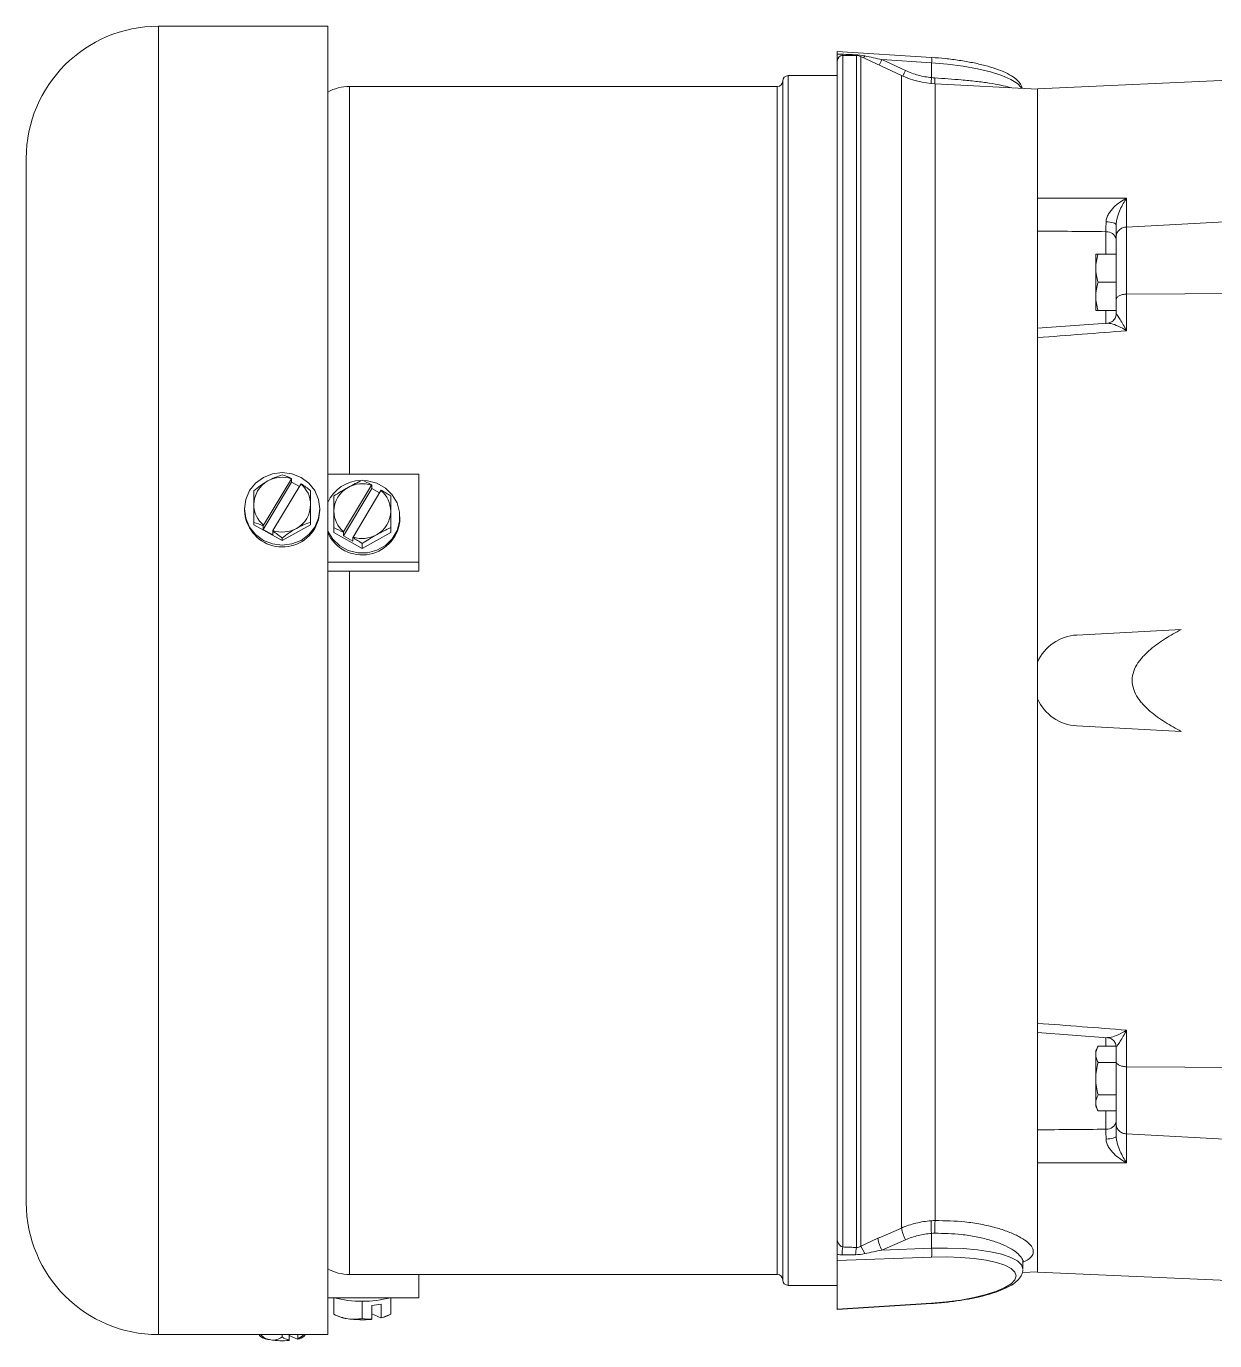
# Paper-space layout '_Bottom' of a CAD drawing. Header units: inches. Extents: x -11.6 to 6.2, y -3.6 to 5.7.
# Drawn here: x -11.62 to -5.09, y -3.63 to 3.6 of the extents above; entities that cross this region are included whole.
import ezdxf

# ---------------------------------------------------------------- set-up
doc = ezdxf.new("R2010")
doc.units = ezdxf.units.IN
doc.header["$MEASUREMENT"] = 0

psp = doc.layouts.new('_Bottom')

# ---------------------------------------------------------------- linework, layer by layer
at = {"color": 7, "linetype": 'Continuous', "lineweight": 15}
for p, q in [((-9.962, 3.5959), (-10.892, 3.5959)), ((-9.962, 3.5959), (-9.962, -3.5959)), ((-6.6438, 3.4246), (-7.162, 3.4578)), ((-7.162, 3.442), (-7.162, 3.4578)), ((-7.162, 3.405), (-7.162, -3.0801)), ((-7.0574, 3.435), (-7.132, 3.435)), ((-6.8095, 3.3256), (-7.032, 3.4294)), ((-6.9172, 3.4125), (-6.7873, 3.3525)), ((-6.6443, 3.395), (-6.9172, 3.4125)), ((-7.162, 3.325), (-7.432, 3.325)), ((-6.6443, 3.3135), (-6.6443, 3.395)), ((-7.492, 3.265), (-9.842, 3.265)), ((-7.462, 3.295), (-7.462, -3.295)), ((-6.062, 3.25), (-6.6244, 3.2795)), ((-4.91, 3.3039), (-6.062, 3.253)), ((-6.062, 3.253), (-6.062, 2.6516)), ((-11.6179, -2.87), (-11.6179, 2.87)), ((-6.062, 2.6333), (-6.062, 1.9048)), ((-5.5727, 2.6511), (-5.5727, 2.4926)), ((-4.75, 2.5364), (-5.5727, 2.4926)), ((-5.63, 2.016), (-5.63, 2.504)), ((-5.5731, 2.4926), (-5.5731, 2.1237)), ((-5.7425, 2.0342), (-5.7425, 2.3427)), ((-5.63, 2.3427), (-5.7287, 2.3427)), ((-5.63, 2.1885), (-5.7287, 2.1885)), ((-5.5727, 2.1237), (-4.75, 2.1283)), ((-5.5727, 2.1237), (-5.5727, 1.9223)), ((-5.63, 2.0342), (-5.7287, 2.0342)), ((-5.677, 1.9645), (-6.0622, 1.9358)), ((-6.062, 1.8844), (-6.062, -1.8844)), ((-10.16, 1.0907), (-10.316, 0.8297)), ((-10.1614, 1.1089), (-10.3145, 0.8528)), ((-10.16, 1.0907), (-10.16, 1.1104)), ((-10.1173, 1.0669), (-10.16, 1.0907)), ((-9.962, 1.1332), (-9.462, 1.1332)), ((-9.462, 0.6011), (-9.462, 1.1332)), ((-10.368, 1.0428), (-10.368, 0.8563)), ((-10.1095, 1.0799), (-10.2626, 0.8238)), ((-10.056, 0.8563), (-10.056, 1.0428)), ((-9.876, 0.7941), (-9.72, 1.0551)), ((-9.8745, 0.8172), (-9.7214, 1.0734)), ((-9.6695, 1.0444), (-9.8226, 0.7883)), ((-9.72, 1.0754), (-9.72, 1.0551)), ((-9.72, 1.0551), (-9.6773, 1.0313)), ((-10.419, 0.9433), (-10.419, 0.9353)), ((-10.005, 0.9353), (-10.005, 0.9433)), ((-9.565, 0.8917), (-9.565, 0.8998)), ((-10.368, 0.8563), (-10.212, 0.7693)), ((-10.3145, 0.8528), (-10.316, 0.8494)), ((-10.316, 0.8297), (-10.316, 0.8494)), ((-10.264, 0.8007), (-10.316, 0.8297)), ((-10.2626, 0.8238), (-10.264, 0.8204)), ((-10.264, 0.8204), (-10.264, 0.8007)), ((-10.212, 0.7693), (-10.056, 0.8563)), ((-9.928, 0.8128), (-9.928, 0.8402)), ((-9.928, 0.8128), (-9.772, 0.7258)), ((-9.876, 0.7941), (-9.876, 0.8144)), ((-9.772, 0.7258), (-9.616, 0.8128)), ((-9.616, 0.8128), (-9.616, 0.8402)), ((-10.212, 0.7818), (-10.212, 0.7693)), ((-9.824, 0.7651), (-9.876, 0.7941)), ((-9.824, 0.7854), (-9.824, 0.7651)), ((-9.772, 0.7258), (-9.772, 0.7532)), ((-9.962, 0.6503), (-9.462, 0.6503)), ((-9.462, 0.6011), (-9.962, 0.6011)), ((-5.8461, 0.2497), (-5.2724, 0.2797)), ((-5.2724, -0.2797), (-5.8461, -0.2497)), ((-6.0621, -1.9355), (-5.6772, -1.9647)), ((-6.062, -1.9048), (-6.062, -2.6333)), ((-5.5727, -1.9223), (-5.5727, -2.1237)), ((-5.7287, -2.0104), (-5.7425, -2.0342)), ((-5.63, -2.0104), (-5.7287, -2.0104)), ((-5.63, -2.504), (-5.63, -2.016)), ((-5.7425, -2.3427), (-5.7425, -2.0342)), ((-5.63, -2.0994), (-5.7287, -2.0994)), ((-5.5731, -2.1237), (-5.5731, -2.4926)), ((-4.75, -2.1283), (-5.5727, -2.1237)), ((-5.63, -2.2776), (-5.7287, -2.2776)), ((-5.7425, -2.3427), (-5.7287, -2.3666)), ((-5.63, -2.3666), (-5.7287, -2.3666)), ((-5.5727, -2.4926), (-4.75, -2.5364)), ((-5.5727, -2.4926), (-5.5727, -2.6511)), ((-6.062, -2.6516), (-6.062, -3.253)), ((-6.7873, -3.0746), (-6.9172, -3.1311)), ((-6.6443, -3.0395), (-6.6443, -3.121)), ((-7.162, -3.1555), (-7.162, -3.4578)), ((-6.6443, -3.1699), (-7.162, -3.1891)), ((-7.0108, -3.1507), (-7.032, -3.1101)), ((-6.9172, -3.1311), (-6.6443, -3.121)), ((-6.1451, -3.2544), (-6.062, -3.25)), ((-6.142, -3.2345), (-6.142, -3.1982)), ((-9.842, -3.265), (-7.492, -3.265)), ((-9.462, -3.3927), (-9.462, -3.265)), ((-6.062, -3.253), (-4.91, -3.3039)), ((-9.962, -3.3927), (-9.462, -3.3927)), ((-9.928, -3.3932), (-9.928, -3.4837)), ((-9.616, -3.3932), (-9.616, -3.4837)), ((-7.432, -3.325), (-7.162, -3.325)), ((-9.772, -3.4115), (-9.772, -3.507)), ((-9.72, -3.4354), (-9.668, -3.4277)), ((-9.72, -3.5111), (-9.72, -3.4354)), ((-9.668, -3.4277), (-9.668, -3.5034)), ((-7.162, -3.4565), (-6.6443, -3.4232)), ((-7.162, -3.4578), (-6.6438, -3.4246)), ((-9.928, -3.4838), (-9.9102, -3.4926)), ((-9.6695, -3.5043), (-9.72, -3.4817)), ((-9.6338, -3.4926), (-9.616, -3.4838)), ((-10.892, -3.5959), (-9.962, -3.5959)), ((-10.337, -3.5959), (-10.337, -3.6007)), ((-10.212, -3.6082), (-10.212, -3.5959)), ((-10.1729, -3.5959), (-10.1729, -3.6252)), ((-10.1276, -3.6208), (-10.1729, -3.6005)), ((-10.1261, -3.6182), (-10.1261, -3.5959)), ((-10.087, -3.6007), (-10.087, -3.5959))]:
    psp.add_line(p, q, dxfattribs=at)
at = {"color": 8, "linetype": 'Continuous', "lineweight": 15}
for p, q in [((-10.892, 3.5959), (-10.892, -3.5959)), ((-7.132, 3.435), (-7.132, -3.114)), ((-7.0616, 3.4393), (-7.0612, 3.435)), ((-7.0574, 3.435), (-7.0574, -3.1168)), ((-7.032, 3.4294), (-7.032, -3.1101)), ((-7.432, 3.325), (-7.432, -3.325)), ((-6.8095, 3.3256), (-6.8095, -3.0099)), ((-9.842, 3.265), (-9.842, 1.1332)), ((-7.492, 3.265), (-7.492, -3.265)), ((-6.6244, 3.2795), (-6.6244, -2.9689)), ((-5.6869, 2.3427), (-5.6869, 2.4669)), ((-5.6869, 1.9597), (-5.6869, 2.0342)), ((-9.842, 0.6011), (-9.842, -3.265)), ((-5.6869, -2.0104), (-5.6869, -1.9618)), ((-5.6869, -2.4669), (-5.6869, -2.3666))]:
    psp.add_line(p, q, dxfattribs=at)
at = {"color": 8, "linetype": 'Continuous', "lineweight": 15, "flags": 128}
for points in [[(-7.1362, 3.4424), (-7.1358, 3.4373), (-7.1356, 3.4348)], [(-6.1475, 3.2545), (-6.1495, 3.2579), (-6.1719, 3.2813), (-6.2085, 3.3041), (-6.2582, 3.3256), (-6.3197, 3.3453), (-6.3911, 3.3625), (-6.4706, 3.3767), (-6.5558, 3.3877), (-6.6443, 3.395)], [(-6.6443, -3.121), (-6.5558, -3.12), (-6.4706, -3.123), (-6.3911, -3.1298), (-6.3197, -3.1403), (-6.2582, -3.1542), (-6.2085, -3.1711), (-6.1719, -3.1905), (-6.1495, -3.2118), (-6.142, -3.2345)], [(-6.6438, -3.4246), (-6.6439, -3.4245), (-6.6443, -3.4232)]]:
    psp.add_lwpolyline(points, dxfattribs=at)
at = {"color": 7, "linetype": 'Continuous', "lineweight": 15, "flags": 128}
for points in [[(-5.6856, 2.5207), (-5.6746, 2.5202), (-5.664, 2.5191), (-5.6544, 2.5175), (-5.6461, 2.5154), (-5.6392, 2.5129), (-5.6342, 2.5102), (-5.631, 2.5071), (-5.63, 2.504)], [(-10.0327, 0.8434), (-10.0656, 0.802), (-10.1085, 0.7702), (-10.1584, 0.7502), (-10.212, 0.7434), (-10.2656, 0.7502), (-10.3155, 0.7702), (-10.3584, 0.802), (-10.3913, 0.8434), (-10.4119, 0.8916), (-10.419, 0.9433), (-10.4119, 0.9951), (-10.3913, 1.0433), (-10.3584, 1.0847), (-10.3155, 1.1165), (-10.2656, 1.1365), (-10.212, 1.1433), (-10.1584, 1.1365), (-10.1085, 1.1165), (-10.0656, 1.0847), (-10.0327, 1.0433), (-10.0121, 0.9951), (-10.005, 0.9433), (-10.0121, 0.8916), (-10.0327, 0.8434)], [(-9.962, 0.8204), (-9.9345, 0.7758), (-9.896, 0.7396), (-9.8491, 0.7142), (-9.7971, 0.7013), (-9.7433, 0.7017), (-9.6915, 0.7155), (-9.6451, 0.7418), (-9.6073, 0.7786), (-9.5806, 0.8237), (-9.5668, 0.8738), (-9.5668, 0.9257), (-9.5806, 0.9759), (-9.6073, 1.0209), (-9.6451, 1.0578), (-9.6915, 1.084), (-9.7433, 1.0978), (-9.7603, 1.0994)], [(-10.005, 0.9353), (-10.0121, 0.8836), (-10.0327, 0.8353)], [(-5.6856, -2.5207), (-5.6746, -2.5202), (-5.664, -2.5191), (-5.6544, -2.5175), (-5.6461, -2.5154), (-5.6392, -2.5129), (-5.6342, -2.5102), (-5.631, -2.5071), (-5.63, -2.504)], [(-6.9394, -3.0664), (-6.9233, -3.0594), (-6.8095, -3.0099)], [(-6.6443, -3.4232), (-6.5625, -3.4162), (-6.4837, -3.4058), (-6.4102, -3.3923), (-6.3442, -3.3761), (-6.2873, -3.3577), (-6.2413, -3.3377), (-6.2075, -3.3165), (-6.1869, -3.2947), (-6.1799, -3.2731), (-6.1869, -3.2521), (-6.2075, -3.2325), (-6.2413, -3.2147), (-6.2873, -3.1993), (-6.3442, -3.1866), (-6.4102, -3.1772), (-6.4837, -3.1711), (-6.5625, -3.1687), (-6.6443, -3.1699)]]:
    psp.add_lwpolyline(points, dxfattribs=at)
at = {"color": 7, "linetype": 'Continuous', "lineweight": 15}
for centre, radius, start, end in [((-10.892, 2.87), 0.7259, 90, 180), ((-7.132, 3.405), 0.03, 90, 180), ((-7.0574, 3.375), 0.06, 65, 90), ((-7.432, 3.295), 0.03, 90, 180), ((-6.5982, 3.7788), 0.5, 245, 267), ((-9.842, 3.015), 0.25, 90, 118.6854), ((-7.492, 3.295), 0.03, 270, 0), ((-5.682, 2.4143), 0.0528, 9.85779, 95.22622), ((-10.2181, 0.9654), 0.1499, 118.65525, 179.60979), ((-10.0746, 0.7026), 0.4492, 118.64952, 130.77414), ((-10.1288, 0.8242), 0.3167, 105.22752, 120.59196), ((-10.212, 0.9563), 0.1608, 71.68329, 119.02864), ((-10.2742, 0.8843), 0.2533, 63.19445, 75.78186), ((-10.0773, 1.0259), 0.1182, 134.37636, 135.3726), ((-9.7738, 0.8925), 0.2072, 91.55104, 155.28274), ((-10.0254, 0.9969), 0.1182, 134.37636, 135.3726), ((-10.2046, 0.9658), 0.1486, 0.22711, 50.19953), ((-10.3216, 0.7388), 0.4037, 48.85293, 58.05282), ((-9.7781, 0.9298), 0.1499, 118.65525, 179.60979), ((-9.772, 0.9207), 0.1608, 71.68329, 119.02864), ((-9.7646, 0.9302), 0.1486, 0.22711, 50.19953), ((-10.2194, 0.967), 0.1486, 180.22711, 230.19953), ((-10.2059, 0.9674), 0.1499, 298.65525, 359.60979), ((-10.2112, 0.9419), 0.2079, 181.82655, 329.15181), ((-10.4302, 0.6233), 0.2533, 63.19445, 75.78186), ((-9.9728, 0.5632), 0.3167, 105.22752, 120.59196), ((-9.7726, 0.8978), 0.2077, 204.28784, 358.31899), ((-9.7794, 0.9314), 0.1486, 180.22711, 230.19953), ((-9.7659, 0.9318), 0.1499, 298.65525, 359.60979), ((-10.4776, 0.4779), 0.4037, 48.85293, 58.05282), ((-10.212, 0.9765), 0.1608, 251.68329, 299.02864), ((-9.9186, 0.4416), 0.4492, 118.64952, 130.77414), ((-9.772, 0.9409), 0.1608, 251.68329, 299.02864), ((-5.833, 0), 0.25, 93, 156.34814), ((-5.833, 0), 0.25, 203.65186, 267), ((-5.682, -2.4143), 0.0528, 264.77378, 350.14221), ((-10.892, -2.87), 0.7259, 180, 270), ((-6.5809, -2.9676), 0.2326, 190.48446, 207.40582), ((-6.1346, -2.9848), 0.5126, 178.33901, 186.12572), ((-6.2184, -3.0155), 0.4086, 173.44286, 183.23425), ((-6.7109, -3.0242), 0.2323, 190.46511, 207.41078), ((-6.7895, -3.1691), 0.3469, 170.86832, 178.02759), ((-6.7546, -3.1693), 0.3073, 170.14809, 177.62196), ((-6.964, -3.1455), 0.3207, 355.62573, 4.37427), ((-9.842, -3.015), 0.25, 241.3146, 270), ((-7.492, -3.295), 0.03, 0, 90), ((-7.432, -3.295), 0.03, 180, 270), ((-9.772, -2.7751), 0.6375, 255.83522, 284.16478), ((-9.828, -3.3076), 0.2025, 246.05376, 263.76463), ((-9.7716, -2.9486), 0.5657, 262.03382, 275.08814), ((-9.7011, -3.3477), 0.1598, 281.41257, 294.89916), ((-10.212, -3.4907), 0.1665, 221.34778, 223.1517), ((-10.2729, -3.5247), 0.1002, 232.78809, 269.06848), ((-10.257, -3.5216), 0.1048, 225.15173, 260.36646), ((-10.2619, -3.5469), 0.079, 260.81325, 309.14968), ((-10.1628, -3.5483), 0.0775, 230.58174, 262.51667), ((-10.1394, -3.5433), 0.0784, 278.69682, 308.60525), ((-10.1705, -3.5169), 0.1106, 293.66236, 314.40126), ((-10.212, -3.4907), 0.1665, 316.8483, 318.65222), ((-10.2117, -3.1764), 0.4529, 262.03033, 274.72916), ((-10.2609, -3.5767), 0.1004, 329.47224, 331.17268), ((-10.2141, -3.5698), 0.1004, 329.47224, 331.17268)]:
    psp.add_arc(centre, radius, start, end, dxfattribs=at)
at = {"color": 8, "linetype": 'Continuous', "lineweight": 15}
for centre, radius, start, end in [((-7.0903, 3.485), 0.095, 319.26366, 326.7961), ((-7.3767, 3.6308), 0.5088, 330.8476, 334.59372), ((-6.7857, 3.412), 0.1424, 353.13138, 5.05287), ((-7.203, 3.5482), 0.4594, 330.5828, 334.78699), ((-5.4674, 3.2007), 1.1823, 174.52687, 176.09692), ((-6.1864, 3.2918), 0.4405, 177.38023, 181.58364)]:
    psp.add_arc(centre, radius, start, end, dxfattribs=at)
at = {"color": 7, "linetype": 'Continuous', "lineweight": 15}
for points in [[(-7.162, 3.442), (-7.1534, 3.4426), (-7.1448, 3.4427), (-7.1362, 3.4424)], [(-7.0616, 3.4393), (-7.0445, 3.4385), (-7.0275, 3.4365), (-7.0108, 3.433)], [(-7.0108, 3.433), (-6.9796, 3.4262), (-6.9484, 3.4194), (-6.9172, 3.4125)], [(-6.6443, 3.3135), (-6.6383, 3.3128), (-6.6324, 3.3123), (-6.6264, 3.3119)], [(-6.062, 2.6516), (-5.8989, 2.6516), (-5.7358, 2.6514), (-5.5727, 2.6511)], [(-6.062, 2.6516), (-6.062, 2.6463), (-6.062, 2.6401), (-6.062, 2.6333)], [(-5.6869, 2.4669), (-5.8119, 2.4681), (-5.937, 2.4692), (-6.062, 2.4701)], [(-5.5727, 2.4926), (-5.5728, 2.4926), (-5.573, 2.4926), (-5.5731, 2.4926)], [(-5.7287, 2.3427), (-5.7371, 2.3175), (-5.7425, 2.2919), (-5.7425, 2.2656)], [(-5.5731, 2.1237), (-5.573, 2.1237), (-5.5728, 2.1237), (-5.5727, 2.1237)], [(-5.7287, 2.0342), (-5.7371, 2.0342), (-5.7425, 2.0342), (-5.7425, 2.0342)], [(-5.5727, 1.9223), (-5.7358, 1.9095), (-5.8989, 1.8969), (-6.062, 1.8844)], [(-6.062, 1.9048), (-6.062, 1.8988), (-6.062, 1.8919), (-6.062, 1.8844)], [(-9.772, 1.1012), (-9.7975, 1.0892), (-9.8234, 1.0761), (-9.85, 1.0613)], [(-9.72, 1.0754), (-9.7378, 1.0847), (-9.755, 1.0932), (-9.772, 1.1012)], [(-9.928, 1.0142), (-9.928, 0.988), (-9.928, 0.9605), (-9.928, 0.9308)], [(-9.7214, 1.0734), (-9.721, 1.074), (-9.7205, 1.0747), (-9.72, 1.0754)], [(-9.668, 1.0464), (-9.6685, 1.0457), (-9.669, 1.0451), (-9.6695, 1.0444)], [(-9.616, 1.0142), (-9.633, 1.0252), (-9.6505, 1.0361), (-9.668, 1.0464)], [(-9.616, 0.8402), (-9.616, 0.8709), (-9.616, 0.9012), (-9.616, 0.9308)], [(-9.876, 0.8144), (-9.8938, 0.8237), (-9.911, 0.8322), (-9.928, 0.8402)], [(-9.876, 0.8144), (-9.8755, 0.8153), (-9.875, 0.8163), (-9.8745, 0.8172)], [(-9.772, 0.7532), (-9.7465, 0.7697), (-9.7206, 0.7855), (-9.694, 0.8003)], [(-9.8226, 0.7883), (-9.823, 0.7873), (-9.8235, 0.7864), (-9.824, 0.7854)], [(-9.772, 0.7532), (-9.789, 0.7642), (-9.8065, 0.7751), (-9.824, 0.7854)], [(-6.062, -1.8844), (-5.8989, -1.8969), (-5.7358, -1.9095), (-5.5727, -1.9223)], [(-6.062, -1.8844), (-6.062, -1.892), (-6.062, -1.8987), (-6.062, -1.9048)], [(-5.7287, -2.0994), (-5.7371, -2.1286), (-5.7425, -2.1582), (-5.7425, -2.1885)], [(-5.5727, -2.1237), (-5.5728, -2.1237), (-5.573, -2.1237), (-5.5731, -2.1237)], [(-5.7287, -2.2776), (-5.7371, -2.2921), (-5.7425, -2.3069), (-5.7425, -2.3221)], [(-6.062, -2.4701), (-5.937, -2.4692), (-5.8119, -2.4681), (-5.6869, -2.4669)], [(-5.5731, -2.4926), (-5.573, -2.4926), (-5.5728, -2.4926), (-5.5727, -2.4926)], [(-6.062, -2.6333), (-6.062, -2.6401), (-6.062, -2.6463), (-6.062, -2.6516)], [(-5.5727, -2.6511), (-5.7358, -2.6514), (-5.8989, -2.6516), (-6.062, -2.6516)], [(-6.647, -2.9699), (-6.6394, -2.9694), (-6.6319, -2.969), (-6.6244, -2.9689)], [(-7.032, -3.1101), (-7.0014, -3.0943), (-6.9705, -3.0799), (-6.9394, -3.0664)], [(-6.6264, -3.0386), (-6.6324, -3.0387), (-6.6383, -3.039), (-6.6443, -3.0395)], [(-7.1362, -3.1571), (-7.1448, -3.1572), (-7.1534, -3.1567), (-7.162, -3.1555)], [(-7.0108, -3.1507), (-7.0275, -3.1545), (-7.0445, -3.1565), (-7.0616, -3.1566)], [(-6.9172, -3.1311), (-6.9484, -3.1372), (-6.9796, -3.1436), (-7.0108, -3.1507)], [(-9.772, -3.507), (-9.7975, -3.5114), (-9.8234, -3.5128), (-9.85, -3.5088)], [(-9.72, -3.5111), (-9.7378, -3.5116), (-9.755, -3.51), (-9.772, -3.507)], [(-9.7214, -3.5121), (-9.721, -3.5118), (-9.7205, -3.5114), (-9.72, -3.5111)], [(-9.668, -3.5034), (-9.6685, -3.5037), (-9.669, -3.504), (-9.6695, -3.5043)], [(-9.616, -3.4837), (-9.633, -3.4917), (-9.6505, -3.4986), (-9.668, -3.5034)]]:
    psp.add_open_spline(points, degree=3, dxfattribs=at)
for points, knots in [([(-7.162, 3.442), (-7.162, 3.4364), (-7.162, 3.4316), (-7.162, 3.4232), (-7.162, 3.4196), (-7.162, 3.4131), (-7.162, 3.4104), (-7.162, 3.4054), (-7.162, 3.4035), (-7.162, 3.3988), (-7.162, 3.3961), (-7.162, 3.3932)], [0, 0, 0, 0, 0.25, 0.25, 0.5, 0.5, 0.75, 0.75, 0.875, 0.875, 1, 1, 1, 1]), ([(-7.1362, 3.4424), (-7.1225, 3.4418), (-7.1087, 3.4412), (-7.095, 3.4407), (-7.0839, 3.4402), (-7.0727, 3.4397), (-7.0616, 3.4393)], [0, 0, 0, 0, 0.001049059, 0.001049059, 0.001049059, 0.001898795, 0.001898795, 0.001898795, 0.001898795]), ([(-6.1461, 3.2544), (-6.1476, 3.2601), (-6.1516, 3.2756), (-6.1691, 3.2965), (-6.1967, 3.3195), (-6.2368, 3.3416), (-6.289, 3.3625), (-6.3501, 3.3808), (-6.4179, 3.3964), (-6.4912, 3.409), (-6.567, 3.4188), (-6.6187, 3.4227), (-6.6438, 3.4246)], [0, 0, 0, 0, 0.047704, 0.129737, 0.226336, 0.340155, 0.455778, 0.568168, 0.67865, 0.788123, 0.89706, 1, 1, 1, 1]), ([(-6.7873, 3.3525), (-6.7646, 3.342), (-6.7413, 3.3335), (-6.6936, 3.3205), (-6.6692, 3.316), (-6.6443, 3.3135)], [0, 0, 0, 0, 0.5, 0.5, 1, 1, 1, 1]), ([(-5.6856, 2.5207), (-5.6855, 2.5283), (-5.684, 2.5359), (-5.679, 2.5508), (-5.6755, 2.5579), (-5.6636, 2.578), (-5.6535, 2.5901), (-5.6321, 2.6114), (-5.6206, 2.6209), (-5.597, 2.6377), (-5.5848, 2.6449), (-5.5727, 2.6511)], [0, 0, 0, 0, 0.125, 0.125, 0.25, 0.25, 0.5, 0.5, 0.75, 0.75, 1, 1, 1, 1]), ([(-5.63, 2.504), (-5.63, 2.512), (-5.6291, 2.5198), (-5.6264, 2.5349), (-5.6246, 2.5422), (-5.6185, 2.5633), (-5.6135, 2.5764), (-5.5973, 2.6127), (-5.585, 2.6336), (-5.5727, 2.6511)], [0, 0, 0, 0, 0.125, 0.125, 0.25, 0.25, 0.5, 0.5, 1, 1, 1, 1]), ([(-5.6869, 2.4669), (-5.6866, 2.4743), (-5.6863, 2.4825), (-5.6859, 2.5006), (-5.6857, 2.5104), (-5.6856, 2.5207)], [0, 0, 0, 0, 0.5, 0.5, 1, 1, 1, 1]), ([(-5.5731, 2.4926), (-5.5809, 2.4922), (-5.5884, 2.4906), (-5.5988, 2.4862), (-5.6021, 2.4845), (-5.6082, 2.4806), (-5.6111, 2.4783), (-5.6189, 2.4709), (-5.623, 2.4651), (-5.6272, 2.4557), (-5.6282, 2.4525), (-5.6296, 2.4458), (-5.63, 2.4424), (-5.63, 2.439)], [0, 0, 0, 0, 0.25, 0.25, 0.375, 0.375, 0.5, 0.5, 0.75, 0.75, 0.875, 0.875, 1, 1, 1, 1]), ([(-5.7425, 2.3427), (-5.7425, 2.3427), (-5.7412, 2.3427), (-5.7364, 2.3427), (-5.7329, 2.3427), (-5.7287, 2.3427)], [0, 0, 0, 0, 0.5, 0.5, 1, 1, 1, 1]), ([(-5.7425, 2.2656), (-5.7425, 2.2525), (-5.7412, 2.2395), (-5.7364, 2.2138), (-5.7329, 2.2011), (-5.7287, 2.1885)], [0, 0, 0, 0, 0.5, 0.5, 1, 1, 1, 1]), ([(-5.7287, 2.1885), (-5.7329, 2.1759), (-5.7364, 2.1631), (-5.7412, 2.1374), (-5.7425, 2.1244), (-5.7425, 2.1114)], [0, 0, 0, 0, 0.5, 0.5, 1, 1, 1, 1]), ([(-5.7425, 2.1114), (-5.7425, 2.0983), (-5.7412, 2.0851), (-5.7363, 2.0594), (-5.7329, 2.0467), (-5.7287, 2.0342)], [0, 0, 0, 0, 0.5, 0.5, 1, 1, 1, 1]), ([(-5.5731, 2.1237), (-5.5809, 2.1235), (-5.5884, 2.1226), (-5.5988, 2.1201), (-5.6021, 2.1192), (-5.6082, 2.117), (-5.6111, 2.1157), (-5.6189, 2.1116), (-5.623, 2.1084), (-5.6272, 2.1033), (-5.6282, 2.1015), (-5.6296, 2.0978), (-5.63, 2.096), (-5.63, 2.0941)], [0, 0, 0, 0, 0.25, 0.25, 0.375, 0.375, 0.5, 0.5, 0.75, 0.75, 0.875, 0.875, 1, 1, 1, 1]), ([(-5.6303, 2.015), (-5.6302, 2.0144), (-5.6295, 2.0074), (-5.6351, 1.9901), (-5.6496, 1.9733), (-5.6664, 1.9652), (-5.6737, 1.9645), (-5.6765, 1.9643)], [0, 0, 0, 0, 0.028884, 0.314901, 0.615895, 0.854896, 1, 1, 1, 1]), ([(-5.63, 2.016), (-5.63, 2.0158), (-5.6291, 2.0146), (-5.6264, 2.0109), (-5.6246, 2.0084), (-5.6185, 1.9996), (-5.6135, 1.992), (-5.5973, 1.9664), (-5.585, 1.9454), (-5.5727, 1.9223)], [0, 0, 0, 0, 0.125, 0.125, 0.25, 0.25, 0.5, 0.5, 1, 1, 1, 1]), ([(-6.062, 1.9336), (-6.062, 1.9335), (-6.062, 1.9333), (-6.062, 1.9206), (-6.062, 1.9085), (-6.062, 1.9048)], [0, 0, 0, 0, 0.336855, 0.795509, 1, 1, 1, 1]), ([(-9.85, 1.0613), (-9.8632, 1.0539), (-9.8765, 1.0462), (-9.9024, 1.0305), (-9.9153, 1.0224), (-9.928, 1.0142)], [0, 0, 0, 0, 0.5, 0.5, 1, 1, 1, 1]), ([(-9.616, 0.9308), (-9.616, 0.9456), (-9.616, 0.96), (-9.616, 0.9877), (-9.616, 1.0011), (-9.616, 1.0142)], [0, 0, 0, 0, 0.5, 0.5, 1, 1, 1, 1]), ([(-9.928, 0.9308), (-9.928, 0.9161), (-9.928, 0.901), (-9.928, 0.8707), (-9.928, 0.8555), (-9.928, 0.8402)], [0, 0, 0, 0, 0.5, 0.5, 1, 1, 1, 1]), ([(-9.694, 0.8003), (-9.6808, 0.8077), (-9.6675, 0.8147), (-9.6416, 0.828), (-9.6287, 0.8342), (-9.616, 0.8402)], [0, 0, 0, 0, 0.5, 0.5, 1, 1, 1, 1]), ([(-5.2724, -0.2797), (-5.3025, -0.2641), (-5.332, -0.2475), (-5.389, -0.2114), (-5.4166, -0.192), (-5.4554, -0.1588), (-5.4678, -0.1472), (-5.4851, -0.1285), (-5.4907, -0.1221), (-5.5013, -0.1088), (-5.5064, -0.1019), (-5.5203, -0.0805), (-5.5281, -0.0655), (-5.5391, -0.033), (-5.5421, -0.0163), (-5.5419, 0.018), (-5.5388, 0.0347), (-5.5274, 0.067), (-5.5195, 0.0819), (-5.5055, 0.1031), (-5.5004, 0.11), (-5.4897, 0.1233), (-5.4841, 0.1296), (-5.4668, 0.1481), (-5.4545, 0.1596), (-5.4288, 0.1815), (-5.4154, 0.1919), (-5.3879, 0.2116), (-5.3739, 0.221), (-5.3313, 0.2479), (-5.3021, 0.2643), (-5.2724, 0.2797)], [0, 0, 0, 0, 0.125, 0.125, 0.25, 0.25, 0.3125, 0.3125, 0.34375, 0.34375, 0.375, 0.375, 0.4375, 0.4375, 0.5, 0.5, 0.5625, 0.5625, 0.625, 0.625, 0.65625, 0.65625, 0.6875, 0.6875, 0.75, 0.75, 0.8125, 0.8125, 0.875, 0.875, 1, 1, 1, 1]), ([(-6.062, -1.9335), (-6.062, -1.9334), (-6.062, -1.9332), (-6.062, -1.9206), (-6.062, -1.9085), (-6.062, -1.9048)], [0, 0, 0, 0, 0.333445, 0.794457, 1, 1, 1, 1]), ([(-5.63, -2.016), (-5.63, -2.0158), (-5.6291, -2.0146), (-5.6264, -2.0109), (-5.6246, -2.0084), (-5.6185, -1.9996), (-5.6135, -1.992), (-5.5973, -1.9664), (-5.585, -1.9454), (-5.5727, -1.9223)], [0, 0, 0, 0, 0.125, 0.125, 0.25, 0.25, 0.5, 0.5, 1, 1, 1, 1]), ([(-5.7425, -2.0549), (-5.7425, -2.0474), (-5.7412, -2.0397), (-5.7363, -2.0249), (-5.7329, -2.0176), (-5.7287, -2.0104)], [0, 0, 0, 0, 0.5, 0.5, 1, 1, 1, 1]), ([(-5.6764, -1.9643), (-5.6741, -1.9644), (-5.6669, -1.965), (-5.6503, -1.9727), (-5.636, -1.989), (-5.6297, -2.0061), (-5.6304, -2.0144), (-5.6306, -2.0165)], [0, 0, 0, 0, 0.121236, 0.380974, 0.647565, 0.911344, 1, 1, 1, 1]), ([(-5.7287, -2.0994), (-5.7329, -2.0922), (-5.7364, -2.0848), (-5.7412, -2.0699), (-5.7425, -2.0624), (-5.7425, -2.0549)], [0, 0, 0, 0, 0.5, 0.5, 1, 1, 1, 1]), ([(-5.5731, -2.1237), (-5.5809, -2.1235), (-5.5884, -2.1226), (-5.5988, -2.1201), (-5.6021, -2.1192), (-5.6082, -2.117), (-5.6111, -2.1157), (-5.6189, -2.1116), (-5.623, -2.1084), (-5.6272, -2.1033), (-5.6282, -2.1015), (-5.6296, -2.0978), (-5.63, -2.096), (-5.63, -2.0941)], [0, 0, 0, 0, 0.25, 0.25, 0.375, 0.375, 0.5, 0.5, 0.75, 0.75, 0.875, 0.875, 1, 1, 1, 1]), ([(-5.7425, -2.1885), (-5.7425, -2.2036), (-5.7412, -2.2187), (-5.7364, -2.2484), (-5.7329, -2.263), (-5.7287, -2.2776)], [0, 0, 0, 0, 0.5, 0.5, 1, 1, 1, 1]), ([(-5.7425, -2.3221), (-5.7425, -2.3296), (-5.7412, -2.3372), (-5.7364, -2.352), (-5.7329, -2.3593), (-5.7287, -2.3666)], [0, 0, 0, 0, 0.5, 0.5, 1, 1, 1, 1]), ([(-5.5731, -2.4926), (-5.5809, -2.4922), (-5.5884, -2.4906), (-5.5988, -2.4862), (-5.6021, -2.4845), (-5.6082, -2.4806), (-5.6111, -2.4783), (-5.6189, -2.4709), (-5.623, -2.4651), (-5.6272, -2.4557), (-5.6282, -2.4525), (-5.6296, -2.4458), (-5.63, -2.4424), (-5.63, -2.439)], [0, 0, 0, 0, 0.25, 0.25, 0.375, 0.375, 0.5, 0.5, 0.75, 0.75, 0.875, 0.875, 1, 1, 1, 1]), ([(-5.6856, -2.5207), (-5.6857, -2.5104), (-5.6859, -2.5006), (-5.6863, -2.4825), (-5.6866, -2.4743), (-5.6869, -2.4669)], [0, 0, 0, 0, 0.5, 0.5, 1, 1, 1, 1]), ([(-5.6856, -2.5207), (-5.6855, -2.5283), (-5.684, -2.5359), (-5.679, -2.5508), (-5.6755, -2.5579), (-5.6636, -2.578), (-5.6535, -2.5901), (-5.6321, -2.6114), (-5.6206, -2.6209), (-5.597, -2.6377), (-5.5848, -2.6449), (-5.5727, -2.6511)], [0, 0, 0, 0, 0.125, 0.125, 0.25, 0.25, 0.5, 0.5, 0.75, 0.75, 1, 1, 1, 1]), ([(-5.63, -2.504), (-5.63, -2.512), (-5.6291, -2.5198), (-5.6264, -2.5349), (-5.6246, -2.5422), (-5.6185, -2.5633), (-5.6135, -2.5764), (-5.5973, -2.6127), (-5.585, -2.6336), (-5.5727, -2.6511)], [0, 0, 0, 0, 0.125, 0.125, 0.25, 0.25, 0.5, 0.5, 1, 1, 1, 1]), ([(-6.8095, -3.0099), (-6.7838, -2.9988), (-6.7574, -2.9899), (-6.7031, -2.9765), (-6.6752, -2.9721), (-6.647, -2.9699)], [0, 0, 0, 0, 0.5, 0.5, 1, 1, 1, 1]), ([(-7.162, -3.0801), (-7.162, -3.0808), (-7.1619, -3.0816), (-7.1612, -3.0842), (-7.1606, -3.0859), (-7.1587, -3.09), (-7.1575, -3.0921), (-7.1551, -3.0961), (-7.1538, -3.098), (-7.1498, -3.1032), (-7.1469, -3.1063), (-7.142, -3.1101), (-7.1403, -3.1112), (-7.1364, -3.1131), (-7.1343, -3.1138), (-7.132, -3.114)], [0, 0, 0, 0, 0.125, 0.125, 0.25, 0.25, 0.375, 0.375, 0.5, 0.5, 0.75, 0.75, 0.875, 0.875, 1, 1, 1, 1]), ([(-7.162, -3.1555), (-7.162, -3.1486), (-7.162, -3.142), (-7.162, -3.1292), (-7.162, -3.1231), (-7.162, -3.1114), (-7.162, -3.1058), (-7.162, -3.0969), (-7.162, -3.0938), (-7.162, -3.0871), (-7.162, -3.0836), (-7.162, -3.0801)], [0, 0, 0, 0, 0.25, 0.25, 0.5, 0.5, 0.75, 0.75, 0.875, 0.875, 1, 1, 1, 1]), ([(-6.6443, -3.0395), (-6.6692, -3.0413), (-6.6936, -3.0452), (-6.7413, -3.0569), (-6.7646, -3.0648), (-6.7873, -3.0746)], [0, 0, 0, 0, 0.5, 0.5, 1, 1, 1, 1]), ([(-7.0616, -3.1566), (-7.0727, -3.1567), (-7.0839, -3.1567), (-7.095, -3.1568), (-7.1087, -3.1569), (-7.1225, -3.157), (-7.1362, -3.1571)], [0, 0, 0, 0, 0.000849736, 0.000849736, 0.000849736, 0.001898795, 0.001898795, 0.001898795, 0.001898795]), ([(-7.132, -3.114), (-7.1183, -3.1145), (-7.1045, -3.115), (-7.0908, -3.1155), (-7.0796, -3.1159), (-7.0685, -3.1163), (-7.0574, -3.1168)], [0, 0, 0, 0, 0.001051433, 0.001051433, 0.001051433, 0.001903169, 0.001903169, 0.001903169, 0.001903169]), ([(-7.0574, -3.1168), (-7.0529, -3.1171), (-7.0485, -3.1166), (-7.0398, -3.1143), (-7.0358, -3.1124), (-7.032, -3.1101)], [0, 0, 0, 0, 0.5, 0.5, 1, 1, 1, 1]), ([(-6.6438, -3.4246), (-6.6299, -3.4236), (-6.5895, -3.4207), (-6.5237, -3.4135), (-6.4489, -3.4022), (-6.3792, -3.388), (-6.3162, -3.3712), (-6.2609, -3.352), (-6.2142, -3.3301), (-6.1791, -3.3067), (-6.1561, -3.2812), (-6.1433, -3.2575), (-6.1434, -3.2424), (-6.1435, -3.2375)], [0, 0, 0, 0, 0.054391, 0.158017, 0.261843, 0.365968, 0.470641, 0.576293, 0.683726, 0.79448, 0.885631, 0.96235, 1, 1, 1, 1]), ([(-6.1417, -3.1979), (-6.1418, -3.197), (-6.1423, -3.1937), (-6.1382, -3.187), (-6.1395, -3.1883), (-6.1397, -3.1885)], [0, 0, 0, 0, 0.233341, 0.881313, 1, 1, 1, 1]), ([(-9.85, -3.5088), (-9.8632, -3.5069), (-9.8765, -3.5036), (-9.9024, -3.495), (-9.9153, -3.4897), (-9.928, -3.4837)], [0, 0, 0, 0, 0.5, 0.5, 1, 1, 1, 1])]:
    psp.add_open_spline(points, degree=3, knots=knots, dxfattribs=at)
at = {"color": 8, "linetype": 'Continuous', "lineweight": 15}
for points, knots in [([(-6.6264, 3.3119), (-6.5769, 3.3085), (-6.4981, 3.3032), (-6.3994, 3.2934), (-6.3264, 3.2841), (-6.2643, 3.2725), (-6.2263, 3.2638), (-6.213, 3.2581), (-6.2125, 3.2579)], [0, 0, 0, 0, 0.293125, 0.466021, 0.644039, 0.816207, 0.993318, 1, 1, 1, 1]), ([(-5.5727, 1.9223), (-5.5728, 1.9224), (-5.5883, 1.932), (-5.6182, 1.9481), (-5.6558, 1.9627), (-5.671, 1.9633), (-5.6769, 1.9635)], [0, 0, 0, 0, 0.003, 0.392212, 0.764539, 1, 1, 1, 1]), ([(-5.6771, -1.9635), (-5.6711, -1.9633), (-5.6559, -1.9627), (-5.6182, -1.9481), (-5.5883, -1.932), (-5.5728, -1.9224), (-5.5727, -1.9223)], [0, 0, 0, 0, 0.236894, 0.608523, 0.997005, 1, 1, 1, 1]), ([(-6.6244, -2.9689), (-6.5693, -2.9699), (-6.4818, -2.9717), (-6.3717, -2.9885), (-6.2909, -3.0071), (-6.2204, -3.0302), (-6.1635, -3.0558), (-6.1206, -3.0831), (-6.0935, -3.1104), (-6.0825, -3.137), (-6.0887, -3.1614), (-6.1078, -3.1819), (-6.1315, -3.1926), (-6.1417, -3.1973)], [0, 0, 0, 0, 0.148703, 0.236094, 0.326011, 0.412472, 0.501423, 0.586955, 0.674997, 0.760692, 0.848987, 0.935306, 1, 1, 1, 1]), ([(-6.1427, -3.1978), (-6.1425, -3.1969), (-6.1402, -3.1886), (-6.1501, -3.1711), (-6.1732, -3.1458), (-6.2115, -3.1205), (-6.2628, -3.0962), (-6.3254, -3.0746), (-6.3985, -3.0569), (-6.4973, -3.041), (-6.5769, -3.0395), (-6.6264, -3.0386)], [0, 0, 0, 0, 0.012644, 0.127791, 0.239185, 0.353782, 0.46579, 0.581011, 0.6935, 0.809303, 1, 1, 1, 1])]:
    psp.add_open_spline(points, degree=3, knots=knots, dxfattribs=at)

doc.saveas('drawing.dxf')
